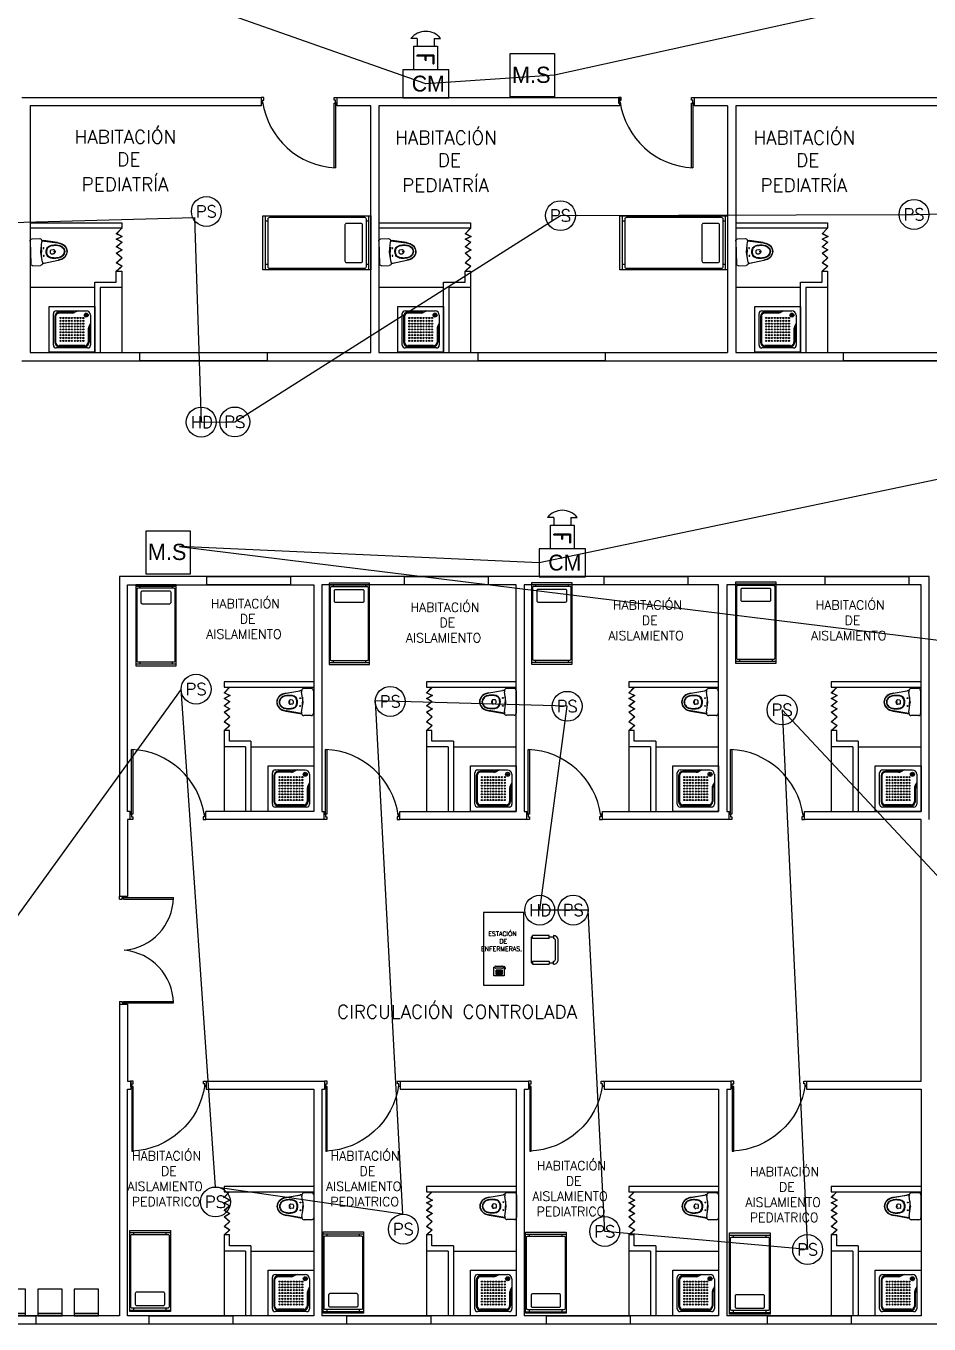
# Model space of a CAD drawing. Header units: metres. Extents: x -24 to 527, y -154 to 95.
# Drawn here: x 57.8 to 74.53, y -107.59 to -83.55 of the extents above; entities that cross this region are included whole.
import ezdxf
from ezdxf.enums import TextEntityAlignment as Align

# ---------------------------------------------------------------- set-up
doc = ezdxf.new("R2010")
doc.units = ezdxf.units.M
doc.header["$MEASUREMENT"] = 0
for name, color, linetype in [('AN-TEXTO', 3, 'Continuous'), ('AR-MOBILIRIO', 1, 'Continuous'), ('AR-MUROS', 6, 'Continuous'), ('AR-PUERTAS', 2, 'Continuous'), ('AR-VENTANAS', 2, 'Continuous'), ('S.H.', 2, 'Continuous')]:
    doc.layers.add(name, color=color, linetype=linetype)
doc.layers.add('EQUIPO', color=1, linetype='Continuous', lineweight=0)
doc.styles.add('ELEC', font='comic.ttf', dxfattribs={"height": 50})
doc.styles.add('REGULAR-2.5', font='romans.shx', dxfattribs={"height": 2.5})
doc.styles.add('ROMAND', font='romand', dxfattribs={"height": 0.5})
doc.styles.add('ROMANS', font='romans.shx', dxfattribs={"width": 0.75})

# ---------------------------------------------------------------- blocks, each defined once
blk = doc.blocks.new('31643339')
at = {"layer": 'AR-MOBILIRIO'}
for p, q in [((0.038, 0.5), (0.038, -0.5)), ((1.95, 0.5), (1.95, -0.5)), ((0.038, 0.4), (0.087, 0.4)), ((1.9, 0.4), (1.95, 0.4)), ((0.038, -0.4), (0.087, -0.4)), ((1.9, -0.4), (1.95, -0.4))]:
    blk.add_line(p, q, dxfattribs=at)
blk.add_lwpolyline([(0, -0.5), (0, 0.5), (2, 0.5), (2, -0.5)], close=True, dxfattribs=at)
for points in [[(1.87, 0.475, -0.414214), (1.9, 0.445), (1.9, -0.445, -0.414214), (1.87, -0.475), (0.117, -0.475, -0.414214), (0.087, -0.445), (0.087, 0.445, -0.414214), (0.117, 0.475)], [(0.15, -0.332, 0.414214), (0.18, -0.362), (0.447, -0.362, 0.414214), (0.477, -0.332), (0.477, 0.333, 0.414214), (0.447, 0.363), (0.18, 0.363, 0.414214), (0.15, 0.333)]]:
    blk.add_lwpolyline(points, format="xyb", close=True, dxfattribs=at)
blk = doc.blocks.new('AR-PUERTA 2')
at = {"layer": 'AR-PUERTAS', "linetype": 'Continuous'}
for points in [[(-1.354, -0.058), (-1.354, -0.008), (-1.329, -0.008), (-1.329, 0.042), (-1.379, 0.042), (-1.379, -0.058)], [(-0.029, -0.008), (-0.029, 0.042), (0.021, 0.042), (0.021, -0.058), (-0.004, -0.058), (-0.004, -0.008)], [(-0.004, -0.058), (-0.004, -1.258), (-0.029, -1.258), (-0.029, -0.058)]]:
    blk.add_lwpolyline(points, close=True, dxfattribs=at)
blk.add_arc((0.061, 0.169), 1.428, 188.1236, 267.3924, dxfattribs=at)
blk = doc.blocks.new('111111')
at = {"layer": 'AR-PUERTAS', "linetype": 'Continuous'}
for p, q in [((254.317, 121.561), (254.317, 122.51)), ((254.342, 121.586), (254.342, 122.51)), ((256.267, 122.51), (256.242, 122.51)), ((256.242, 121.586), (256.242, 122.51)), ((256.267, 121.561), (256.267, 122.51)), ((254.292, 121.511), (254.292, 121.611)), ((254.317, 121.611), (254.292, 121.611)), ((254.342, 121.511), (254.292, 121.511)), ((254.342, 121.586), (254.317, 121.586)), ((254.342, 121.561), (254.317, 121.561)), ((254.342, 121.511), (254.342, 121.561)), ((256.242, 121.586), (256.267, 121.586)), ((256.242, 121.511), (256.242, 121.561)), ((256.242, 121.561), (256.267, 121.561)), ((256.242, 121.511), (256.292, 121.511)), ((256.267, 121.611), (256.292, 121.611)), ((256.292, 121.511), (256.292, 121.611))]:
    blk.add_line(p, q, dxfattribs=at)
for centre, start, end in [((254.297, 121.512), 5.0221, 88.847), ((256.287, 121.512), 91.153, 174.9779)]:
    blk.add_arc(centre, 0.999, start, end, dxfattribs=at)
blk = doc.blocks.new('AR-MESA DE ENFERMERAS')
at = {"layer": 'AR-MOBILIRIO'}
for p, q in [((1196.386, 626.229), (1196.383, 626.222)), ((1196.386, 626.222), (1196.383, 626.214)), ((1196.387, 626.215), (1196.384, 626.208)), ((1196.388, 626.21), (1196.385, 626.203)), ((1196.389, 626.207), (1196.387, 626.2)), ((1196.391, 626.234), (1196.388, 626.227)), ((1196.391, 626.202), (1196.388, 626.195)), ((1196.392, 626.196), (1196.389, 626.189)), ((1196.394, 626.192), (1196.392, 626.185)), ((1196.395, 626.234), (1196.393, 626.227)), ((1196.397, 626.189), (1196.394, 626.182)), ((1196.4, 626.234), (1196.398, 626.227)), ((1196.402, 626.187), (1196.399, 626.18)), ((1196.404, 626.182), (1196.402, 626.175)), ((1196.405, 626.232), (1196.403, 626.225)), ((1196.407, 626.227), (1196.405, 626.219)), ((1196.41, 626.182), (1196.408, 626.175)), ((1196.416, 626.186), (1196.413, 626.179)), ((1196.42, 626.189), (1196.418, 626.182)), ((1196.422, 626.187), (1196.42, 626.18)), ((1196.429, 626.191), (1196.426, 626.183)), ((1196.442, 626.335), (1196.442, 626.252)), ((1196.442, 626.321), (1196.552, 626.321)), ((1196.442, 626.307), (1196.552, 626.307)), ((1196.442, 626.294), (1196.552, 626.294)), ((1196.442, 626.28), (1196.552, 626.28)), ((1196.442, 626.266), (1196.552, 626.266)), ((1196.442, 626.252), (1196.552, 626.252)), ((1196.455, 626.335), (1196.455, 626.252)), ((1196.469, 626.335), (1196.469, 626.252)), ((1196.483, 626.335), (1196.483, 626.252)), ((1196.497, 626.335), (1196.497, 626.252)), ((1196.511, 626.335), (1196.511, 626.252)), ((1196.524, 626.335), (1196.524, 626.252)), ((1196.538, 626.335), (1196.538, 626.252)), ((1195.493, 626.141), (1195.493, 626.088)), ((1195.572, 626.088), (1195.572, 626.141)), ((1195.881, 626.088), (1195.881, 626.141)), ((1195.493, 625.612), (1195.493, 625.665)), ((1195.572, 625.665), (1195.572, 625.612)), ((1195.881, 625.665), (1195.881, 625.612))]:
    blk.add_line(p, q, dxfattribs=at)
for points in [[(1196.042, 625.182), (1196.792, 625.182), (1196.792, 626.532), (1196.042, 626.532)], [(1196.442, 626.335), (1196.552, 626.335), (1196.552, 626.252), (1196.442, 626.252)]]:
    blk.add_lwpolyline(points, close=True, dxfattribs=at)
for points in [[(1196.428, 626.199), (1196.409, 626.199), (1196.409, 626.355), (1196.597, 626.355), (1196.597, 626.199), (1196.581, 626.199)], [(1196.451, 626.217), (1196.558, 626.217)], [(1196.558, 626.178), (1196.451, 626.178)], [(1195.572, 626.115), (1195.493, 626.115)], [(1195.881, 626.141), (1195.572, 626.141)], [(1195.881, 626.088), (1195.572, 626.088)], [(1195.881, 625.638), (1195.908, 625.638), (1195.908, 626.115), (1195.881, 626.115)], [(1195.493, 625.638), (1195.572, 625.638)], [(1195.572, 625.665), (1195.881, 625.665)], [(1195.572, 625.612), (1195.881, 625.612)]]:
    blk.add_lwpolyline(points, dxfattribs=at)
for points in [[(1195.493, 626.141, 0.414214), (1195.405, 626.053), (1195.405, 625.7, 0.414214), (1195.493, 625.612)], [(1195.493, 626.088), (1195.493, 626.088, 0.414214), (1195.458, 626.053), (1195.458, 625.7, 0.414214), (1195.493, 625.665)]]:
    blk.add_lwpolyline(points, format="xyb", dxfattribs=at)
for centre, start, end in [((1196.448, 626.198), 79.6346, 280.3654), ((1196.562, 626.198), 259.6346, 100.3654)]:
    blk.add_arc(centre, 0.0197, start, end, dxfattribs=at)
blk = doc.blocks.new('silla')
for points in [[(-0.225, -0.023), (0.225, -0.023), (0.225, 0.023), (-0.225, 0.023)], [(-0.225, -0.473), (0.225, -0.473), (0.225, -0.023), (-0.225, -0.023)]]:
    blk.add_lwpolyline(points, close=True)
blk = doc.blocks.new('*U119')
at = {"layer": 'AR-MOBILIRIO', "rotation": 90}
blk.add_blockref('silla', (-0.225, 0), dxfattribs=at)
blk = doc.blocks.new('*U120')
at = {"layer": 'AR-MUROS', "color": 0, "linetype": 'ByBlock', "lineweight": -2}
for p in [(0, 12.15), (0, 11.475), (0, 10.8), (0, 10.125), (0, 9.45), (0, 8.775), (0, 8.1), (0, 7.425), (0, 6.75), (0, 6.075), (0, 5.4), (0, 4.725), (0, 4.05), (0, 3.375), (0, 2.7), (0, 2.025), (0, 1.35), (0, 0.675), (0, 0)]:
    blk.add_blockref('*U119', p, dxfattribs=at)
blk = doc.blocks.new('AR-PUERTA ACORDION')
at = {"layer": 'AR-PUERTAS'}
blk.add_lwpolyline([(-0.386, 0.049), (-0.288, -0.046), (-0.235, 0.057), (-0.185, -0.044), (-0.129, 0.054), (-0.046, -0.045), (0.01, 0.056), (0.073, -0.046), (0.158, 0.053), (0.252, -0.046), (0.317, 0.054), (0.41, -0.047), (0.41, -0.054), (0.318, 0.046), (0.253, -0.054), (0.158, 0.046), (0.072, -0.054), (0.01, 0.046), (-0.045, -0.054), (-0.128, 0.046), (-0.185, -0.054), (-0.235, 0.046), (-0.287, -0.054), (-0.39, 0.046)], close=True, dxfattribs=at)
blk = doc.blocks.new('A$C05366594')
at = {"layer": 'AR-MOBILIRIO', "linetype": 'Continuous'}
for p, q in [((0, 0), (0, 0.72)), ((0, 0.72), (0.72, 0.72)), ((0.113, 0.653), (0.585, 0.653)), ((0.367, 0.63), (0.158, 0.63)), ((0.428, 0.653), (0.397, 0.637)), ((0.72, 0.72), (0.72, 0)), ((0.068, 0.113), (0.068, 0.608)), ((0.09, 0.563), (0.09, 0.158)), ((0.653, 0.428), (0.637, 0.397)), ((0.653, 0.585), (0.653, 0.113)), ((0.63, 0.367), (0.63, 0.158)), ((0.72, 0), (0, 0)), ((0.608, 0.068), (0.113, 0.068)), ((0.563, 0.09), (0.158, 0.09))]:
    blk.add_line(p, q, dxfattribs=at)
at = {"layer": 'AR-MOBILIRIO', "color": 250}
for p, q in [((0.367, 0.617), (0.158, 0.617)), ((0.458, 0.653), (0.403, 0.625)), ((0.104, 0.563), (0.104, 0.158)), ((0.653, 0.458), (0.625, 0.403)), ((0.617, 0.367), (0.617, 0.158)), ((0.563, 0.104), (0.158, 0.104))]:
    blk.add_line(p, q, dxfattribs=at)
at = {"layer": 'AR-MOBILIRIO', "linetype": 'Continuous'}
for centre, major_axis, start_param, end_param in [((0.113, 0.608), (0.0318, 0.0318), 0.785398, 2.356194), ((0.158, 0.563), (0.0477, 0.0477), 0.785398, 2.356194), ((0.367, 0.698), (0.0477, 0.0477), 3.926991, 4.390638), ((0.585, 0.585), (0.0477, 0.0477), 5.497787, 7.068583), ((0.698, 0.367), (-0.0477, 0.0477), 0.321751, 0.785398), ((0.113, 0.113), (-0.0318, 0.0318), 0.785398, 2.356194), ((0.158, 0.158), (-0.0477, 0.0477), 0.785398, 2.356194), ((0.158, 0.158), (-0.0477, 0.0477), 0.785398, 2.356194), ((0.563, 0.158), (0.0477, 0.0477), 3.926991, 5.497787), ((0.608, 0.113), (-0.0318, 0.0318), 2.356194, 3.926991)]:
    blk.add_ellipse(centre, major_axis=major_axis, ratio=1, start_param=start_param, end_param=end_param, dxfattribs=at)
at = {"layer": 'AR-MOBILIRIO', "color": 250}
for centre, major_axis, start_param, end_param in [((0.158, 0.563), (-0.0382, 0.0382), -0.785398, 0.785398), ((0.367, 0.698), (0.0573, 0.0573), 3.926991, 4.390638), ((0.585, 0.585), (0.0223, 0.0223), 0.785398, 7.068583), ((0.18, 0.54), (-0.00636, 0.00636), -0.785398, 5.497787), ((0.18, 0.495), (-0.00636, 0.00636), -0.785398, 5.497787), ((0.18, 0.45), (-0.00636, 0.00636), -0.785398, 5.497787), ((0.18, 0.405), (-0.00636, 0.00636), -0.785398, 5.497787), ((0.225, 0.54), (0.00636, 0.00636), 0.785398, 7.068583), ((0.225, 0.495), (0.00636, 0.00636), 0.785398, 7.068583), ((0.225, 0.45), (0.00636, 0.00636), 0.785398, 7.068583), ((0.225, 0.405), (0.00636, 0.00636), 0.785398, 7.068583), ((0.27, 0.54), (0.00636, 0.00636), 0.785398, 7.068583), ((0.27, 0.495), (0.00636, 0.00636), 0.785398, 7.068583), ((0.27, 0.45), (0.00636, 0.00636), 0.785398, 7.068583), ((0.27, 0.405), (0.00636, 0.00636), 0.785398, 7.068583), ((0.315, 0.54), (-0.00636, 0.00636), -0.785398, 5.497787), ((0.315, 0.495), (-0.00636, 0.00636), -0.785398, 5.497787), ((0.315, 0.45), (-0.00636, 0.00636), -0.785398, 5.497787), ((0.315, 0.405), (-0.00636, 0.00636), -0.785398, 5.497787), ((0.36, 0.54), (-0.00636, 0.00636), -0.785398, 5.497787), ((0.36, 0.495), (-0.00636, 0.00636), -0.785398, 5.497787), ((0.36, 0.45), (-0.00636, 0.00636), -0.785398, 5.497787), ((0.36, 0.405), (-0.00636, 0.00636), -0.785398, 5.497787), ((0.405, 0.54), (-0.00636, 0.00636), -0.785398, 5.497787), ((0.405, 0.495), (-0.00636, 0.00636), -0.785398, 5.497787), ((0.405, 0.45), (-0.00636, 0.00636), -0.785398, 5.497787), ((0.405, 0.405), (-0.00636, 0.00636), -0.785398, 5.497787), ((0.45, 0.54), (0.00636, 0.00636), 0.785398, 7.068583), ((0.45, 0.495), (0.00636, 0.00636), 0.785398, 7.068583), ((0.45, 0.45), (0.00636, 0.00636), 0.785398, 7.068583), ((0.45, 0.405), (0.00636, 0.00636), 0.785398, 7.068583), ((0.495, 0.54), (0.00636, 0.00636), 0.785398, 7.068583), ((0.495, 0.495), (0.00636, 0.00636), 0.785398, 7.068583), ((0.495, 0.45), (0.00636, 0.00636), 0.785398, 7.068583), ((0.495, 0.405), (0.00636, 0.00636), 0.785398, 7.068583), ((0.54, 0.54), (-0.00636, 0.00636), -0.785398, 5.497787), ((0.54, 0.495), (-0.00636, 0.00636), -0.785398, 5.497787), ((0.54, 0.45), (-0.00636, 0.00636), -0.785398, 5.497787), ((0.54, 0.405), (-0.00636, 0.00636), -0.785398, 5.497787), ((0.585, 0.585), (-0.00955, 0.00955), -0.785398, 5.497787), ((0.576, 0.585), (0.00286, 0.00286), 0.785398, 7.068583), ((0.581, 0.592), (0.00286, 0.00286), 0.785398, 7.068583), ((0.581, 0.578), (0.00286, 0.00286), 0.785398, 7.068583), ((0.589, 0.592), (0.00286, 0.00286), 0.785398, 7.068583), ((0.589, 0.578), (0.00286, 0.00286), 0.785398, 7.068583), ((0.594, 0.585), (0.00286, 0.00286), 0.785398, 7.068583), ((0.18, 0.36), (-0.00636, 0.00636), -0.785398, 5.497787), ((0.18, 0.315), (-0.00636, 0.00636), -0.785398, 5.497787), ((0.18, 0.27), (-0.00636, 0.00636), -0.785398, 5.497787), ((0.18, 0.225), (-0.00636, 0.00636), -0.785398, 5.497787), ((0.225, 0.36), (0.00636, 0.00636), 0.785398, 7.068583), ((0.225, 0.315), (0.00636, 0.00636), 0.785398, 7.068583), ((0.225, 0.27), (0.00636, 0.00636), 0.785398, 7.068583), ((0.225, 0.225), (0.00636, 0.00636), 0.785398, 7.068583), ((0.27, 0.36), (0.00636, 0.00636), 0.785398, 7.068583), ((0.27, 0.315), (0.00636, 0.00636), 0.785398, 7.068583), ((0.27, 0.27), (0.00636, 0.00636), 0.785398, 7.068583), ((0.27, 0.225), (0.00636, 0.00636), 0.785398, 7.068583), ((0.315, 0.36), (-0.00636, 0.00636), -0.785398, 5.497787), ((0.315, 0.315), (-0.00636, 0.00636), -0.785398, 5.497787), ((0.315, 0.27), (-0.00636, 0.00636), -0.785398, 5.497787), ((0.315, 0.225), (-0.00636, 0.00636), -0.785398, 5.497787), ((0.36, 0.36), (-0.00636, 0.00636), -0.785398, 5.497787), ((0.36, 0.315), (-0.00636, 0.00636), -0.785398, 5.497787), ((0.36, 0.27), (-0.00636, 0.00636), -0.785398, 5.497787), ((0.36, 0.225), (-0.00636, 0.00636), -0.785398, 5.497787), ((0.405, 0.36), (-0.00636, 0.00636), -0.785398, 5.497787), ((0.405, 0.315), (-0.00636, 0.00636), -0.785398, 5.497787), ((0.405, 0.27), (-0.00636, 0.00636), -0.785398, 5.497787), ((0.405, 0.225), (-0.00636, 0.00636), -0.785398, 5.497787), ((0.45, 0.36), (0.00636, 0.00636), 0.785398, 7.068583), ((0.45, 0.315), (0.00636, 0.00636), 0.785398, 7.068583), ((0.45, 0.27), (0.00636, 0.00636), 0.785398, 7.068583), ((0.45, 0.225), (0.00636, 0.00636), 0.785398, 7.068583), ((0.495, 0.36), (0.00636, 0.00636), 0.785398, 7.068583), ((0.495, 0.315), (0.00636, 0.00636), 0.785398, 7.068583), ((0.495, 0.27), (0.00636, 0.00636), 0.785398, 7.068583), ((0.495, 0.225), (0.00636, 0.00636), 0.785398, 7.068583), ((0.54, 0.36), (-0.00636, 0.00636), -0.785398, 5.497787), ((0.54, 0.315), (-0.00636, 0.00636), -0.785398, 5.497787), ((0.54, 0.27), (-0.00636, 0.00636), -0.785398, 5.497787), ((0.54, 0.225), (-0.00636, 0.00636), -0.785398, 5.497787), ((0.698, 0.367), (-0.0573, 0.0573), 0.321751, 0.785398), ((0.158, 0.158), (-0.0382, 0.0382), 0.785398, 2.356194), ((0.158, 0.158), (0.0382, 0.0382), 2.356194, 3.926991), ((0.18, 0.18), (-0.00636, 0.00636), -0.785398, 5.497787), ((0.225, 0.18), (0.00636, 0.00636), 0.785398, 7.068583), ((0.27, 0.18), (0.00636, 0.00636), 0.785398, 7.068583), ((0.315, 0.18), (-0.00636, 0.00636), -0.785398, 5.497787), ((0.36, 0.18), (-0.00636, 0.00636), -0.785398, 5.497787), ((0.405, 0.18), (-0.00636, 0.00636), -0.785398, 5.497787), ((0.45, 0.18), (0.00636, 0.00636), 0.785398, 7.068583), ((0.495, 0.18), (0.00636, 0.00636), 0.785398, 7.068583), ((0.54, 0.18), (-0.00636, 0.00636), -0.785398, 5.497787), ((0.563, 0.158), (0.0382, 0.0382), 3.926991, 5.497787)]:
    blk.add_ellipse(centre, major_axis=major_axis, ratio=1, start_param=start_param, end_param=end_param, dxfattribs=at)
blk = doc.blocks.new('1p-toppiece')
at = {"layer": 'AR-MOBILIRIO'}
for p, q in [((-0.047, 0.26), (-0.192, 0.26)), ((-0.532, 0.174), (-0.265, 0.22)), ((-0.232, 0.219), (-0.531, 0.169)), ((-0.485, 0.003), (-0.485, 0.003)), ((-0.485, 0.003), (-0.485, 0.003)), ((-0.485, 0.003), (-0.485, 0.003)), ((-0.485, 0.003), (-0.485, 0.003)), ((-0.485, 0.003), (-0.485, 0.003)), ((-0.485, 0.003), (-0.485, 0.003)), ((-0.485, 0.003), (-0.485, 0.003)), ((-0.485, 0.003), (-0.485, 0.003)), ((-0.406, 0.039), (-0.443, 0.044)), ((-0.232, 0.22), (-0.232, 0.195)), ((-0.205, 0.008), (-0.232, 0.195)), ((-0.218, 0.098), (-0.218, 0.003)), ((-0.218, -0.093), (-0.218, 0.003)), ((-0.007, 0.22), (-0.007, -0.214)), ((-0.532, -0.169), (-0.265, -0.215)), ((-0.232, -0.214), (-0.531, -0.163)), ((-0.406, -0.034), (-0.443, -0.039)), ((-0.232, -0.189), (-0.205, -0.003)), ((-0.232, -0.189), (-0.232, -0.214)), ((-0.047, -0.254), (-0.192, -0.254))]:
    blk.add_line(p, q, dxfattribs=at)
blk.add_lwpolyline([(-0.467, -0.009, 0.139005), (-0.464, -0.009, 0.107089), (-0.461, -0.006, 0.080212), (-0.46, -0.002, 0.06796), (-0.459, 0.003, 0.06796), (-0.46, 0.007, 0.080212), (-0.461, 0.011, 0.107089), (-0.464, 0.014, 0.139005), (-0.467, 0.015, 0.139005), (-0.47, 0.014, 0.107089), (-0.473, 0.011, 0.080212), (-0.474, 0.007, 0.06796), (-0.475, 0.003, 0.06796), (-0.474, -0.002, 0.080212), (-0.473, -0.006, 0.107089), (-0.47, -0.009, 0.139005)], format="xyb", close=True, dxfattribs=at)
for centre in [(-0.26, 0.078), (-0.26, -0.072)]:
    blk.add_circle(centre, 0.008, dxfattribs=at)
for centre, radius, start, end in [((-0.192, 0.22), 0.04, 90, 180), ((-0.047, 0.22), 0.04, 0, 90), ((-0.545, -0.004), 0.165, 137.5273, 177.8064), ((-0.545, 0.009), 0.165, 182.1936, 222.4727), ((-0.545, -0.004), 0.159, 137.1746, 177.7477), ((-0.545, 0.009), 0.159, 182.2523, 222.8254), ((-0.518, -0.034), 0.206, 106.927, 136.493), ((-0.541, -0.003), 0.122, 134.1142, 177.24), ((-0.541, 0.008), 0.122, 182.76, 225.8858), ((-0.518, -0.034), 0.2, 106.5054, 136.1127), ((-0.541, -0.003), 0.115, 133.4423, 177.1285), ((-0.541, 0.008), 0.115, 182.8715, 226.5577), ((-0.519, -0.031), 0.157, 102.7254, 132.8308), ((-0.52, -0.03), 0.15, 101.8667, 132.1155), ((-0.482, -0.117), 0.296, 99.7929, 108.8085), ((-0.482, -0.12), 0.292, 99.5848, 108.4322), ((-0.482, -0.148), 0.279, 90.6669, 104.9929), ((-0.482, -0.156), 0.281, 90.6819, 104.1933), ((-0.474, -0.297), 0.428, 81.7587, 91.4179), ((-0.488, -0.362), 0.487, 81.705, 89.6761), ((-0.434, 0.003), 0.0456, 126.1832, 180), ((-0.434, 0.003), 0.0456, 180, 233.8168), ((-0.447, 0.019), 0.025, 82.2348, 126.1832), ((-0.434, -0.002), 0.123, 44.007, 82.2929), ((-0.431, -0.004), 0.132, 44.3018, 82.295), ((-0.408, 0.024), 0.015, 13.7696, 82.2348), ((-0.495, 0.003), 0.105, 0, 13.7696), ((-0.495, 0.003), 0.105, 346.2304, 0), ((-0.46, 0.006), 0.138, 358.6352, 34.0042), ((-0.46, -0.001), 0.138, 325.9958, 1.3648), ((-0.441, 0.008), 0.132, 357.4666, 37.446), ((-0.441, -0.003), 0.132, 322.554, 2.5334), ((-0.24, 0.073), 0.15, 87.0389, 99.7929), ((-0.244, 0.003), 0.04, 351.6776, 8.3142), ((-0.518, 0.039), 0.206, 223.507, 253.073), ((-0.518, 0.039), 0.2, 223.8873, 253.4946), ((-0.519, 0.036), 0.157, 227.1692, 257.2746), ((-0.52, 0.036), 0.15, 227.8845, 258.1333), ((-0.482, 0.122), 0.296, 251.1915, 260.2071), ((-0.482, 0.125), 0.292, 251.5678, 260.4152), ((-0.482, 0.153), 0.279, 255.0071, 269.3331), ((-0.482, 0.161), 0.281, 255.8067, 269.3181), ((-0.488, 0.368), 0.487, 270.3239, 278.295), ((-0.474, 0.302), 0.428, 268.5821, 278.2413), ((-0.447, -0.014), 0.025, 233.8168, 277.7652), ((-0.434, 0.007), 0.123, 277.7071, 315.993), ((-0.431, 0.009), 0.132, 277.705, 315.6982), ((-0.408, -0.019), 0.015, 277.7652, 346.2304), ((-0.24, -0.067), 0.15, 260.2071, 272.966), ((-0.192, -0.214), 0.04, 180, 270), ((-0.047, -0.214), 0.04, 270, 360)]:
    blk.add_arc(centre, radius, start, end, dxfattribs=at)
blk = doc.blocks.new('PS SENSOR')
at = {"ltscale": 8}
blk.add_circle((0, 0), 20.4, dxfattribs=at)
at = {"ltscale": 8, "style": 'ROMANS'}
blk.add_text('PS', height=16.34, dxfattribs=at).set_placement((0, 0), align=Align.MIDDLE)
blk = doc.blocks.new('HD SENSOR')
at = {"ltscale": 8}
blk.add_circle((-0.7, 0), 20.7, dxfattribs=at)
at = {"ltscale": 8, "style": 'ROMANS'}
blk.add_text('HD', height=16.59, dxfattribs=at).set_placement((0, 0), align=Align.MIDDLE)
blk = doc.blocks.new('INT SIREN')
at = {"ltscale": 8}
for p, q in [((-24.7, 16.1), (-24.7, 21.1)), ((-24.7, 16.1), (-18.7, 16.1)), ((-18.7, 0), (-18.7, 18.7)), ((-18.7, 18.7), (0, 18.7)), ((0, 18.7), (0, 0)), ((-24.7, 2.7), (-24.7, -2.3)), ((-24.7, 2.7), (-18.7, 2.7)), ((0, 0), (-18.7, 0))]:
    blk.add_line(p, q, dxfattribs=at)
blk.add_ellipse((-15.4, 9.4), major_axis=(0, 14.9), ratio=1, start_param=0.671127, end_param=2.470465, dxfattribs=at)
at = {"ltscale": 8, "style": 'ROMAND', "text_generation_flag": 6}
blk.add_text('F', height=13.2, rotation=180, dxfattribs=at).set_placement((-13.8, 2.6))
blk = doc.blocks.new('CONTOL MODULE')
at = {"ltscale": 8}
blk.add_lwpolyline([(52.3, 31.7), (0, 31.7), (0, 0), (52.3, 0)], close=True, dxfattribs=at)
at = {"ltscale": 8, "insert": (10.3, 25.1), "char_height": 18, "width": 37.8, "attachment_point": 1}
blk.add_mtext('CM', dxfattribs=at)
blk = doc.blocks.new('MANUAL CALL POINT')
at = {"ltscale": 8}
for p, q in [((0, 18.71), (19.12, 18.71)), ((0, 0), (0, 18.71)), ((19.12, 18.71), (19.12, 0)), ((19.12, 0), (0, 0))]:
    blk.add_line(p, q, dxfattribs=at)
at = {"ltscale": 8, "style": 'ELEC'}
blk.add_text('M.S', height=7, dxfattribs=at).set_placement((0.8, 6.05))

msp = doc.modelspace()

# ---------------------------------------------------------------- linework, layer by layer
at = {"layer": 'AR-MUROS'}
for p, q in [((68.802, -85.025), (68.802, -84.875)), ((70.177, -84.875), (70.177, -85.025)), ((70.797, -85.025), (70.797, -89.597)), ((70.947, -85.025), (70.947, -89.597)), ((57.873, -87.191), (59.572, -87.191)), ((59.572, -87.191), (59.572, -87.291)), ((64.335, -87.191), (66.034, -87.191)), ((66.034, -87.191), (66.034, -87.291)), ((70.947, -87.191), (72.646, -87.191)), ((72.646, -87.191), (72.646, -87.291)), ((59.572, -87.291), (57.873, -87.291)), ((66.034, -87.291), (64.335, -87.291)), ((72.646, -87.291), (70.947, -87.291)), ((59.472, -88.291), (59.472, -88.091)), ((59.472, -88.091), (59.572, -88.091)), ((59.572, -88.091), (59.572, -88.391)), ((65.934, -88.291), (65.934, -88.091)), ((65.934, -88.091), (66.034, -88.091)), ((66.034, -88.091), (66.034, -88.391)), ((72.546, -88.291), (72.546, -88.091)), ((72.546, -88.091), (72.646, -88.091)), ((72.646, -88.091), (72.646, -88.391)), ((59.073, -88.391), (57.873, -88.391)), ((59.073, -89.591), (59.073, -88.291)), ((59.073, -88.291), (59.472, -88.291)), ((59.572, -88.391), (59.173, -88.391)), ((59.173, -88.391), (59.173, -89.591)), ((59.572, -88.391), (59.572, -89.591)), ((65.535, -88.391), (64.335, -88.391)), ((65.535, -89.591), (65.535, -88.291)), ((65.535, -88.291), (65.934, -88.291)), ((66.034, -88.391), (65.635, -88.391)), ((65.635, -88.391), (65.635, -89.591)), ((66.034, -88.391), (66.034, -89.591)), ((72.147, -88.391), (70.947, -88.391)), ((72.147, -89.591), (72.147, -88.291)), ((72.147, -88.291), (72.546, -88.291)), ((72.646, -88.391), (72.247, -88.391)), ((72.247, -88.391), (72.247, -89.591)), ((72.646, -88.391), (72.646, -89.591)), ((61.468, -96.597), (61.468, -96.897)), ((61.568, -96.597), (61.468, -96.597)), ((61.568, -96.797), (61.568, -96.597)), ((65.218, -96.597), (65.218, -96.897)), ((65.318, -96.597), (65.218, -96.597)), ((65.318, -96.797), (65.318, -96.597)), ((68.968, -96.597), (68.968, -96.897)), ((69.068, -96.597), (68.968, -96.597)), ((69.068, -96.797), (69.068, -96.597)), ((72.718, -96.597), (72.718, -96.897)), ((72.818, -96.597), (72.718, -96.597)), ((72.818, -96.797), (72.818, -96.597)), ((61.468, -96.897), (61.468, -98.097)), ((61.867, -96.897), (61.867, -98.097)), ((61.967, -96.797), (61.967, -98.097)), ((65.218, -96.897), (65.218, -98.097)), ((65.617, -96.897), (65.617, -98.097)), ((65.717, -96.797), (65.717, -98.097)), ((68.968, -96.897), (68.968, -98.097)), ((69.367, -96.897), (69.367, -98.097)), ((69.467, -96.797), (69.467, -98.097)), ((72.718, -96.897), (72.718, -98.097)), ((73.117, -96.897), (73.117, -98.097)), ((73.217, -96.797), (73.217, -98.097)), ((59.68, -103.092), (59.738, -103.092)), ((61.138, -103.092), (63.28, -103.092)), ((70.78, -103.092), (70.859, -103.092)), ((72.259, -103.092), (74.38, -103.092)), ((59.68, -103.242), (59.738, -103.242)), ((59.68, -107.442), (59.68, -103.242)), ((61.138, -103.242), (63.13, -103.242)), ((63.13, -103.242), (63.13, -107.442)), ((63.28, -103.242), (63.28, -107.442)), ((63.28, -103.242), (63.329, -103.242)), ((64.729, -103.242), (66.88, -103.242)), ((66.88, -103.242), (66.88, -107.442)), ((67.03, -103.242), (67.03, -107.442)), ((67.03, -103.242), (67.108, -103.242)), ((68.508, -103.242), (70.63, -103.242)), ((70.63, -103.242), (70.63, -107.442)), ((70.78, -103.242), (70.78, -107.442)), ((70.78, -103.242), (70.859, -103.242)), ((72.259, -103.242), (74.38, -103.242)), ((74.38, -103.242), (74.38, -107.442)), ((61.468, -105.942), (61.468, -106.242)), ((61.568, -105.942), (61.468, -105.942)), ((61.568, -106.142), (61.568, -105.942)), ((65.218, -105.942), (65.218, -106.242)), ((65.318, -105.942), (65.218, -105.942)), ((65.318, -106.142), (65.318, -105.942)), ((68.968, -105.942), (68.968, -106.242)), ((69.068, -105.942), (68.968, -105.942)), ((69.068, -106.142), (69.068, -105.942)), ((72.718, -105.942), (72.718, -106.242)), ((72.818, -105.942), (72.718, -105.942)), ((72.818, -106.142), (72.818, -105.942)), ((61.468, -106.242), (61.468, -107.442)), ((61.867, -106.242), (61.867, -107.442)), ((61.967, -106.142), (61.967, -107.442)), ((65.218, -106.242), (65.218, -107.442)), ((65.617, -106.242), (65.617, -107.442)), ((65.717, -106.142), (65.717, -107.442)), ((68.968, -106.242), (68.968, -107.442)), ((69.367, -106.242), (69.367, -107.442)), ((69.467, -106.142), (69.467, -107.442)), ((72.718, -106.242), (72.718, -107.442)), ((73.117, -106.242), (73.117, -107.442)), ((73.217, -106.142), (73.217, -107.442))]:
    msp.add_line(p, q, dxfattribs=at)
for points in [[(62.156, -84.875), (57.723, -84.875)], [(62.156, -84.875), (62.156, -85.025)], [(68.802, -84.875), (63.556, -84.875)], [(63.556, -84.875), (63.556, -85.025)], [(74.915, -84.875), (70.177, -84.875)], [(62.156, -85.025), (57.873, -85.025), (57.873, -89.597), (64.185, -89.597), (64.185, -85.025), (63.556, -85.025)], [(68.802, -85.025), (64.335, -85.025), (64.335, -89.597)], [(70.797, -85.025), (70.177, -85.025)], [(74.915, -85.025), (70.947, -85.025)], [(64.335, -89.597), (70.797, -89.597)], [(70.947, -89.597), (76.958, -89.597)], [(57.723, -89.747), (64.185, -89.747), (80.843, -89.747)], [(83.598, -90.776), (83.598, -107.592), (-4.342, -107.592)], [(74.53, -98.247), (74.53, -93.747), (70.78, -93.747), (67.03, -93.747), (63.28, -93.747), (59.53, -93.747), (59.53, -98.247), (59.53, -99.67)], [(59.73, -98.097), (59.68, -98.097), (59.68, -93.897), (63.13, -93.897), (63.13, -98.097), (61.13, -98.097)], [(64.723, -98.097), (66.88, -98.097), (66.88, -93.897), (63.28, -93.897), (63.28, -98.097), (63.323, -98.097)], [(68.476, -98.097), (70.63, -98.097), (70.63, -93.897), (67.03, -93.897), (67.03, -98.097), (67.076, -98.097)], [(72.224, -98.097), (74.38, -98.097), (74.38, -93.897), (70.78, -93.897), (70.78, -98.097), (70.824, -98.097)], [(63.13, -95.697), (61.468, -95.697), (61.468, -95.797), (63.13, -95.797)], [(66.88, -95.697), (65.218, -95.697), (65.218, -95.797), (66.88, -95.797)], [(70.63, -95.697), (68.968, -95.697), (68.968, -95.797), (70.63, -95.797)], [(74.38, -95.697), (72.718, -95.697), (72.718, -95.797), (74.38, -95.797)], [(61.867, -96.897), (61.468, -96.897)], [(61.967, -96.797), (61.568, -96.797)], [(61.967, -96.897), (63.13, -96.897)], [(65.617, -96.897), (65.218, -96.897)], [(65.717, -96.797), (65.318, -96.797)], [(65.717, -96.897), (66.88, -96.897)], [(69.367, -96.897), (68.968, -96.897)], [(69.467, -96.797), (69.068, -96.797)], [(69.467, -96.897), (70.63, -96.897)], [(73.117, -96.897), (72.718, -96.897)], [(73.217, -96.797), (72.818, -96.797)], [(73.217, -96.897), (74.38, -96.897)], [(59.73, -98.247), (59.73, -98.097)], [(61.13, -98.247), (61.13, -98.097)], [(63.323, -98.247), (63.323, -98.097)], [(64.723, -98.247), (64.723, -98.097)], [(67.076, -98.247), (67.076, -98.097)], [(68.476, -98.247), (68.476, -98.097)], [(70.824, -98.247), (70.824, -98.097)], [(72.224, -98.247), (72.224, -98.097)], [(59.68, -98.247), (59.68, -99.67), (59.53, -99.67)], [(59.73, -98.247), (59.68, -98.247)], [(63.323, -98.247), (63.28, -98.247), (61.13, -98.247)], [(67.076, -98.247), (67.03, -98.247), (64.723, -98.247)], [(70.824, -98.247), (70.78, -98.247), (68.476, -98.247)], [(74.38, -98.247), (72.224, -98.247)], [(74.38, -103.092), (74.38, -98.247)], [(59.53, -101.67), (59.53, -103.092)], [(59.53, -101.67), (59.68, -101.67)], [(59.68, -101.67), (59.68, -103.092)], [(59.53, -103.092), (59.53, -107.442)], [(59.738, -103.092), (59.738, -103.242)], [(61.138, -103.092), (61.138, -103.242)], [(63.28, -103.092), (63.329, -103.092)], [(63.329, -103.092), (63.329, -103.242)], [(64.729, -103.092), (67.03, -103.092)], [(64.729, -103.092), (64.729, -103.242)], [(67.03, -103.092), (67.108, -103.092)], [(67.108, -103.092), (67.108, -103.242)], [(68.508, -103.092), (70.78, -103.092)], [(68.508, -103.092), (68.508, -103.242)], [(70.859, -103.092), (70.859, -103.242)], [(72.259, -103.092), (72.259, -103.242)], [(63.13, -105.042), (61.468, -105.042), (61.468, -105.142), (63.13, -105.142)], [(66.88, -105.042), (65.218, -105.042), (65.218, -105.142), (66.88, -105.142)], [(70.63, -105.042), (68.968, -105.042), (68.968, -105.142), (70.63, -105.142)], [(74.38, -105.042), (72.718, -105.042), (72.718, -105.142), (74.38, -105.142)], [(61.867, -106.242), (61.468, -106.242)], [(61.967, -106.142), (61.568, -106.142)], [(61.967, -106.242), (63.13, -106.242)], [(65.617, -106.242), (65.218, -106.242)], [(65.717, -106.142), (65.318, -106.142)], [(65.717, -106.242), (66.88, -106.242)], [(69.367, -106.242), (68.968, -106.242)], [(69.467, -106.142), (69.068, -106.142)], [(69.467, -106.242), (70.63, -106.242)], [(73.117, -106.242), (72.718, -106.242)], [(73.217, -106.142), (72.818, -106.142)], [(73.217, -106.242), (74.38, -106.242)], [(59.53, -107.442), (-4.192, -107.442)], [(63.13, -107.442), (59.68, -107.442)], [(66.88, -107.442), (63.28, -107.442)], [(70.63, -107.442), (67.03, -107.442)], [(74.38, -107.442), (70.78, -107.442)]]:
    msp.add_lwpolyline(points, dxfattribs=at)
at = {"layer": 'AR-PUERTAS'}
for points in [[(5.859, -78.345), (34.845, -85.136), (48.268, -78.908), (54.709, -78.875), (61.8, -78.8), (67.763, -78.696), (74.064, -78.696), (80.503, -78.222), (77.138, -82.565), (76.18, -82.565), (67.589, -84.46), (65.204, -84.618), (61.083, -83.17), (60.612, -83.17), (49.641, -82.809), (48.52, -82.922), (44.407, -85.377), (35.619, -89.115), (32.05, -89.004)], [(56.624, -87.209), (60.918, -87.093), (61.046, -90.884), (61.666, -90.882), (67.7, -87.06), (74.25, -87.037), (80.916, -86.899)], [(75.568, -91.764), (67.307, -93.49), (60.64, -93.192), (79.813, -95.551)], [(79.069, -103.975), (71.806, -96.217), (72.279, -106.213), (68.52, -105.878), (68.214, -99.924), (67.316, -99.926), (67.825, -96.149), (64.269, -96.051), (64.775, -105.559), (61.308, -105.054), (60.673, -95.833), (55.467, -103.025)]]:
    msp.add_lwpolyline(points, dxfattribs=at)
at = {"layer": 'AR-VENTANAS'}
for points in [[(59.907, -89.598), (62.264, -89.598), (62.264, -89.748), (59.907, -89.748)], [(66.173, -89.598), (68.53, -89.598), (68.53, -89.748), (66.173, -89.748)], [(72.941, -89.598), (75.298, -89.598), (75.298, -89.748), (72.941, -89.748)], [(61.147, -93.747), (62.699, -93.747), (62.699, -93.897), (61.147, -93.897)], [(64.812, -93.747), (66.363, -93.747), (66.363, -93.897), (64.812, -93.897)], [(68.508, -93.747), (70.059, -93.747), (70.059, -93.897), (68.508, -93.897)], [(72.603, -93.747), (74.155, -93.747), (74.155, -93.897), (72.603, -93.897)], [(48.838, -107.442), (57.984, -107.442), (57.984, -107.592), (48.838, -107.592)], [(60.081, -107.442), (61.632, -107.442), (61.632, -107.592), (60.081, -107.592)], [(63.745, -107.442), (65.297, -107.442), (65.297, -107.592), (63.745, -107.592)], [(67.441, -107.442), (68.992, -107.442), (68.992, -107.592), (67.441, -107.592)], [(71.537, -107.442), (73.088, -107.442), (73.088, -107.592), (71.537, -107.592)]]:
    msp.add_lwpolyline(points, close=True, dxfattribs=at)

# ---------------------------------------------------------------- block references
at = {"rotation": 270}
msp.add_blockref('111111', (-61.981, 154.623), dxfattribs=at)
at = {"layer": 'AR-MOBILIRIO', "rotation": 180}
for p in [(64.185, -87.565), (70.797, -87.565)]:
    msp.add_blockref('31643339', p, dxfattribs=at)
at = {"layer": 'AR-MOBILIRIO', "xscale": 1.176120000000083, "yscale": 1.176120000000083, "zscale": 1.176120000000083}
for p in [(58.226, -89.591), (64.688, -89.591), (71.3, -89.591), (62.283, -98.097), (66.033, -98.097), (69.783, -98.097), (73.533, -98.097), (62.283, -107.442), (66.033, -107.442), (69.783, -107.442), (73.533, -107.442)]:
    msp.add_blockref('A$C05366594', p, dxfattribs=at)
at = {"layer": 'AR-MOBILIRIO', "color": 4, "xscale": 0.9681450398693042, "yscale": 0.9681450398693042, "zscale": 0.9681450398693042}
for p in [(63.13, -96.074), (66.886, -96.07), (70.63, -96.074), (74.38, -96.074), (63.136, -105.415), (66.893, -105.411), (70.636, -105.415), (74.386, -105.415)]:
    msp.add_blockref('1p-toppiece', p, dxfattribs=at)
at = {"layer": 'AR-MUROS'}
for p in [(63.535, -84.916), (70.156, -84.916)]:
    msp.add_blockref('AR-PUERTA 2', p, dxfattribs=at)
for name, p, rotation in [('AR-PUERTA 2', (59.751, -98.205), 180), ('AR-PUERTA 2', (63.343, -98.205), 180), ('AR-PUERTA 2', (67.097, -98.205), 180), ('AR-PUERTA 2', (70.845, -98.205), 180), ('AR-MESA DE ENFERMERAS', (1263.064, 525.215), 180), ('*U120', (58.916, -107.194), 89.99999999999999)]:
    msp.add_blockref(name, p, dxfattribs=dict(at, rotation=rotation))
at = {"layer": 'AR-MUROS', "xscale": -1}
for p in [(59.758, -103.134), (63.35, -103.134), (67.128, -103.134), (70.88, -103.134)]:
    msp.add_blockref('AR-PUERTA 2', p, dxfattribs=at)
at = {"layer": 'AR-VENTANAS', "xscale": 0.02352951074299773, "yscale": 0.02352951074299773, "zscale": 0.02352951074299773, "rotation": 270}
for p in [(64.984, -84.359), (67.514, -93.231)]:
    msp.add_blockref('INT SIREN', p, dxfattribs=at)
at = {"layer": 'AR-VENTANAS'}
for name, p, xscale, yscale, zscale in [('MANUAL CALL POINT', (66.768, -84.861), 0.04291840012019615, 0.04291840012019615, 0.04291840012019615), ('CONTOL MODULE', (64.777, -84.877), 0.01633993801597519, 0.01633993801597519, 0.01633993801597519), ('PS SENSOR', (61.14, -86.983), 0.01356668989315578, 0.01356668989315578, 0.01356668989315578), ('PS SENSOR', (67.7, -87.06), 0.01356668989315578, 0.01356668989315578, 0.01356668989315578), ('PS SENSOR', (74.25, -87.037), 0.01356668989315578, 0.01356668989315578, 0.01356668989315578), ('HD SENSOR', (61.054, -90.884), 0.01336319243885987, 0.01336319243885987, 0.01336319243885987), ('PS SENSOR', (61.666, -90.882), 0.01356668989315578, 0.01356668989315578, 0.01356668989315578), ('MANUAL CALL POINT', (60.022, -93.699), 0.04291840012019615, 0.04291840012019615, 0.04291840012019615), ('CONTOL MODULE', (67.307, -93.75), 0.01633993801597519, 0.01633993801597519, 0.01633993801597519), ('PS SENSOR', (60.95, -95.833), 0.01356668989315578, 0.01356668989315578, 0.01356668989315578), ('PS SENSOR', (64.546, -96.059), 0.01356668989315578, 0.01356668989315578, 0.01356668989315578), ('PS SENSOR', (67.825, -96.149), 0.01356668989315578, 0.01356668989315578, 0.01356668989315578), ('PS SENSOR', (71.806, -96.217), 0.01356668989315578, 0.01356668989315578, 0.01356668989315578), ('HD SENSOR', (67.325, -99.926), 0.01336319243885987, 0.01336319243885987, 0.01336319243885987), ('PS SENSOR', (67.936, -99.924), 0.01356668989315578, 0.01356668989315578, 0.01356668989315578), ('PS SENSOR', (61.308, -105.331), 0.01356668989315578, 0.01356668989315578, 0.01356668989315578), ('PS SENSOR', (64.789, -105.836), 0.01356668989315578, 0.01356668989315578, 0.01356668989315578), ('PS SENSOR', (68.52, -105.878), 0.01356668989315578, 0.01356668989315578, 0.01356668989315578), ('PS SENSOR', (72.279, -106.213), 0.01356668989315578, 0.01356668989315578, 0.01356668989315578)]:
    msp.add_blockref(name, p, dxfattribs=dict(at, xscale=xscale, yscale=yscale, zscale=zscale))
at = {"layer": 'AR-VENTANAS', "rotation": 270}
for p in [(59.526, -87.681), (65.988, -87.681), (72.6, -87.681), (61.522, -96.187), (65.272, -96.187), (69.022, -96.187), (72.772, -96.187), (61.522, -105.532), (65.272, -105.532), (69.022, -105.532), (72.772, -105.532)]:
    msp.add_blockref('AR-PUERTA ACORDION', p, dxfattribs=at)
at = {"layer": 'EQUIPO', "yscale": 0.7516572760392114, "zscale": 0.7516572760392114}
for p, xscale, rotation in [((60.207, -93.897), -0.7516572760392114, 90.0000000001733), ((63.788, -93.87), -0.7516572760392114, 90.0000000001733), ((67.54, -93.865), -0.7516572760392114, 90.0000000001733), ((71.319, -93.849), -0.7516572760392114, 90.0000000001733), ((60.097, -107.361), 0.7516572760392114, 89.99999999999999), ((63.678, -107.388), 0.7516572760392114, 89.99999999999999), ((67.43, -107.393), 0.7516572760392114, 89.99999999999999), ((71.209, -107.409), 0.7516572760392114, 89.99999999999999)]:
    msp.add_blockref('31643339', p, dxfattribs=dict(at, xscale=xscale, rotation=rotation))
at = {"layer": 'S.H.', "xscale": -0.9681450398693043, "yscale": 0.9681450398693042, "zscale": 0.9681450398693042, "rotation": 1.633556805323275}
for p in [(57.874, -87.743), (64.335, -87.743), (70.947, -87.743)]:
    msp.add_blockref('1p-toppiece', p, dxfattribs=at)

# ---------------------------------------------------------------- texts
at = {"layer": 'AN-TEXTO', "style": 'REGULAR-2.5'}
for s, p in [('HABITACIÓN', (58.697, -85.725)), ('HABITACIÓN', (64.636, -85.74)), ('HABITACIÓN', (71.274, -85.74)), ('DE', (59.489, -86.142)), ('DE', (65.427, -86.156)), ('DE', (72.065, -86.156)), ('PEDIATRÍA', (58.828, -86.606)), ('PEDIATRÍA', (64.767, -86.621)), ('PEDIATRÍA', (71.405, -86.621))]:
    msp.add_text(s, height=0.25, dxfattribs=at).set_placement(p)
at = {"layer": 'AN-TEXTO', "attachment_point": 1, "style": 'REGULAR-2.5'}
for s, width, gutter_width, heights, insert, char_height in [('\\pi-0.02521;HABITACIÓN\\P\\pi0.51205;DE\\P\\pi-0.11004;AISLAMIENTO', 1.29878, 0.848, [1.257], (61.248, -94.162), 0.16966), ('\\pi-0.02521;HABITACIÓN\\P\\pi0.51205;DE\\P\\pi-0.11004;AISLAMIENTO', 1.29878, 0.848, [1.257], (64.946, -94.23), 0.16966), ('\\pi-0.02521;HABITACIÓN\\P\\pi0.51205;DE\\P\\pi-0.11004;AISLAMIENTO', 1.29878, 0.848, [1.257], (68.697, -94.189), 0.16966), ('\\pi-0.02521;HABITACIÓN\\P\\pi0.51205;DE\\P\\pi-0.11004;AISLAMIENTO', 1.29878, 0.848, [1.257], (72.453, -94.189), 0.16966), ('\\pi-0.05159;ESTACIÓN\\P\\pi0.15437;DE\\P\\pi-0.18356;ENFERMERAS.', 0.44471, 0.42, [0.395], (66.414, -100.32), 0.08398), ('CIRCULACIÓN CONTROLADA ', 5.7864, 1.25, [0.31], (63.56, -101.683), 0.25), ('\\pi-0.02521;HABITACIÓN\\P\\pi0.51205;DE\\P\\pi-0.11004;AISLAMIENTO\\P\\pi-0.02925;PEDIATRICO', 1.29878, 0.848, [1.257], (59.788, -104.392), 0.16966), ('\\pi-0.02521;HABITACIÓN\\P\\pi0.51205;DE\\P\\pi-0.11004;AISLAMIENTO\\P\\pi-0.02925;PEDIATRICO', 1.29878, 0.848, [1.257], (63.466, -104.392), 0.16966), ('\\pi-0.02521;HABITACIÓN\\P\\pi0.51205;DE\\P\\pi-0.11004;AISLAMIENTO\\P\\pi-0.02925;PEDIATRICO', 1.29878, 0.848, [1.257], (67.288, -104.574), 0.16966), ('\\pi-0.02521;HABITACIÓN\\P\\pi0.51205;DE\\P\\pi-0.11004;AISLAMIENTO\\P\\pi-0.02925;PEDIATRICO', 1.29878, 0.848, [1.257], (71.237, -104.685), 0.16966)]:
    msp.add_mtext_dynamic_manual_height_columns(s, width=width, gutter_width=gutter_width, heights=heights, dxfattribs=dict(at, insert=insert, char_height=char_height))

doc.saveas('drawing.dxf')
